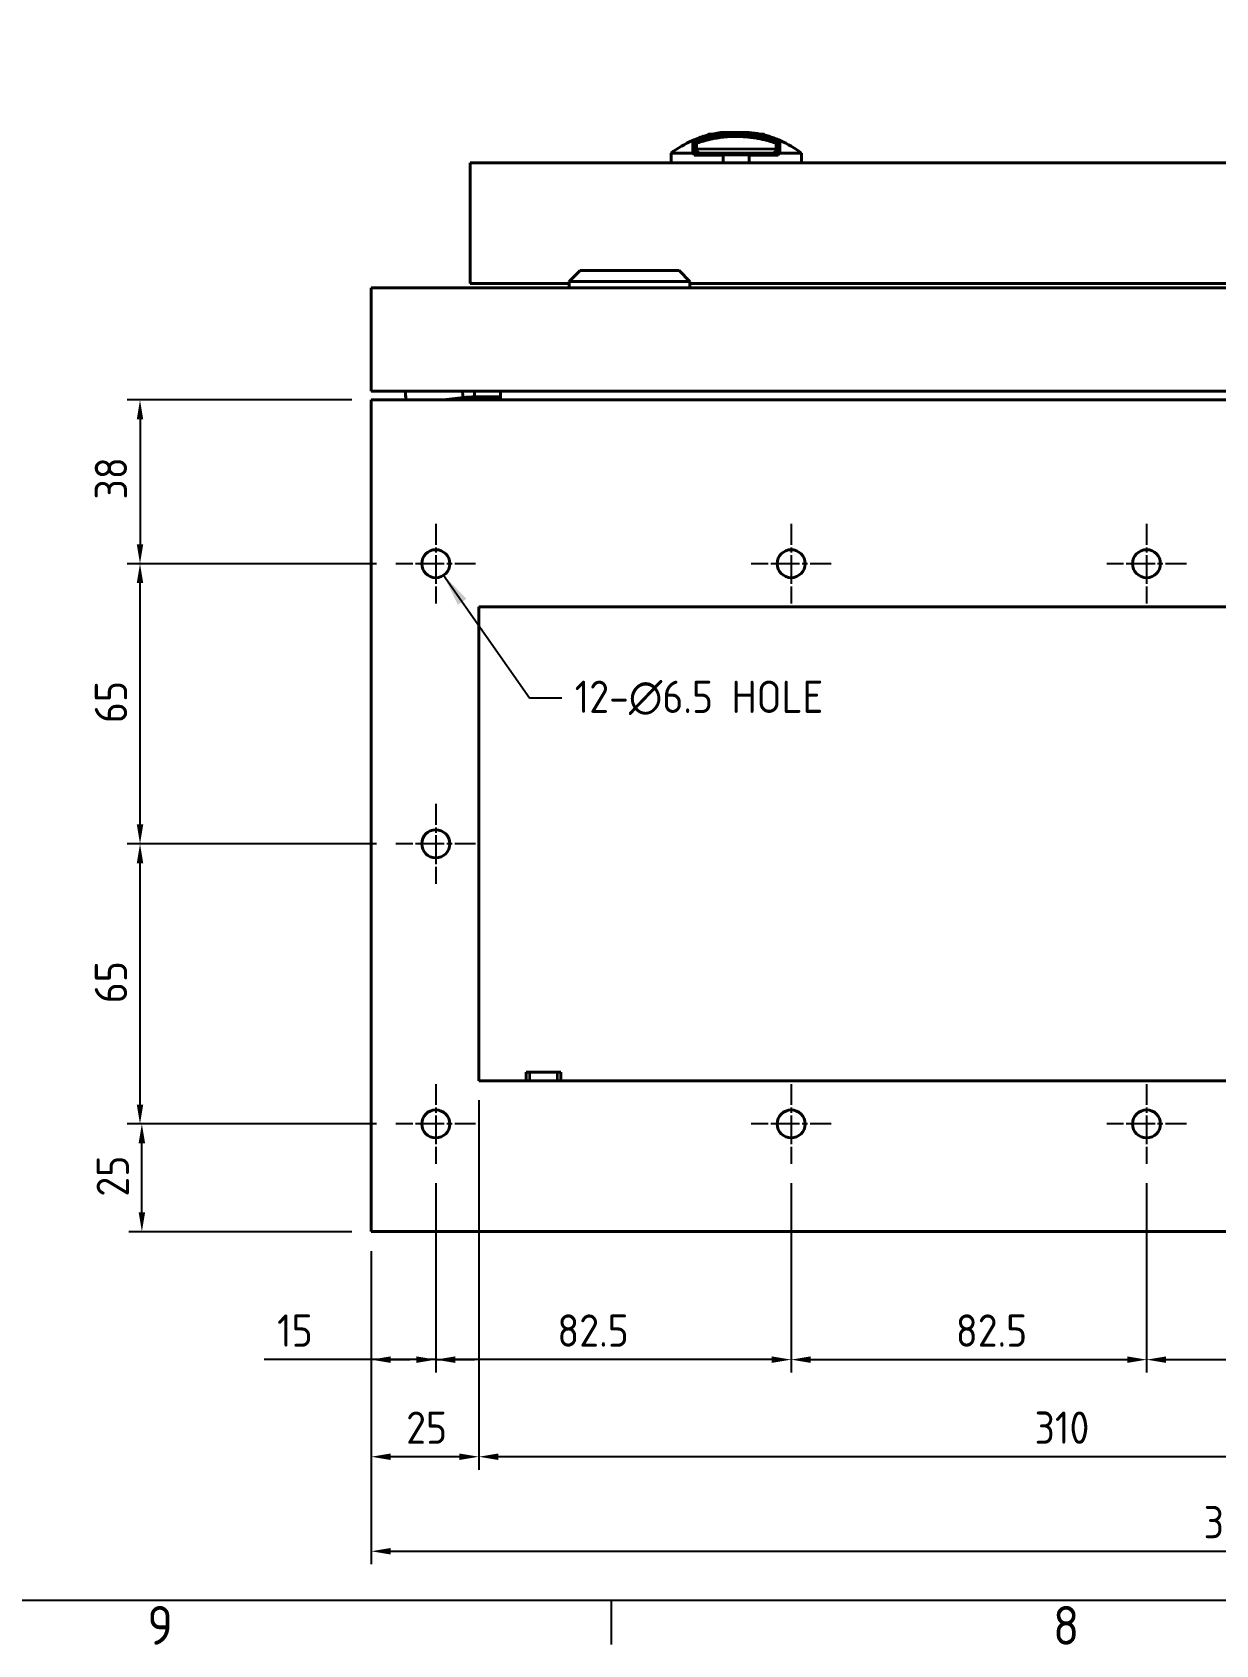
# Model space of a CAD drawing. Header units: millimetres. Extents: x 0 to 2523, y 0 to 1782.
# Drawn here: x 706.6 to 981.3, y 49.7 to 423.9 of the extents above; entities that cross this region are included whole.
import ezdxf

# ---------------------------------------------------------------- set-up
doc = ezdxf.new("R2010")
doc.units = ezdxf.units.MM
doc.header["$LTSCALE"] = 3
doc.linetypes.add('CHAIN', pattern=[0.3543, 0.2362, -0.0295, 0.0591, -0.0295])
doc.layers.get('0').update_dxf_attribs({"color": 3, "lineweight": 25})
for name, color, linetype, lineweight in [('가시적인 것(ISO)', 3, 'Continuous', 40), ('가시적인 좁은 것(ISO)', 3, 'Continuous', 35), ('경계(ISO)', 7, 'Continuous', 25), ('기호(ISO)', 5, 'Continuous', 25), ('중심 표식(ISO)', 1, 'Continuous', 25), ('치수(ISO)', 2, 'Continuous', 25)]:
    doc.layers.add(name, color=color, linetype=linetype, lineweight=lineweight)
doc.styles.add('문자 텍스트_M2B', font='isocp.shx')
doc.styles.add('치수 텍스트_PSTEK_POSCO', font='isocp.shx')
doc.dimstyles.new('치수_PSTEK_POSCO', dxfattribs={"dimscale": 3, "dimtxt": 2.5, "dimasz": 1.5, "dimexe": 1, "dimexo": 1.5, "dimgap": 1, "dimtad": 1, "dimrnd": 1e-08, "dimdsep": 46, "dimtxsty": '치수 텍스트_PSTEK_POSCO', "dimcen": 0.09, "dimdle": 10, "dimclrd": 7, "dimclre": 7, "dimclrt": 2, "dimadec": 1, "dimazin": 2, "dimtfac": 1, "dimtmove": 0, "dimatfit": 3, "dimfxl": 0, "dimtolj": 1, "dimlwd": -1, "dimlwe": -1, "dimarcsym": 0})
doc.dimstyles.new('치수_PSTEK_POSCO$7', dxfattribs={"dimscale": 3, "dimtxt": 2.5, "dimasz": 2.5, "dimexe": 1, "dimexo": 1.5, "dimgap": 1, "dimtad": 1, "dimrnd": 1e-08, "dimdsep": 46, "dimtxsty": '치수 텍스트_PSTEK_POSCO', "dimcen": 0.09, "dimdle": 10, "dimclrd": 7, "dimclre": 7, "dimclrt": 2, "dimadec": 1, "dimazin": 2, "dimtfac": 1, "dimtmove": 0, "dimatfit": 3, "dimfxl": 0, "dimtolj": 1, "dimlwd": -1, "dimlwe": -1, "dimarcsym": 0})

# ---------------------------------------------------------------- blocks, each defined once
blk = doc.blocks.new('경계 Default Border')
at = {"layer": '경계(ISO)'}
blk.add_line((280.33, 20), (280.33, 16.6), dxfattribs=at)
at = {"layer": '경계(ISO)', "flags": 128}
blk.add_lwpolyline([(20, 20), (20, 574), (821, 574), (821, 20), (20, 20)], dxfattribs=at)
at = {"layer": '경계(ISO)', "color": 2, "char_height": 3, "attachment_point": 7, "style": '문자 텍스트_M2B'}
for s, insert in [('9', (244.44, 16.57)), ('8', (314.52, 16.57))]:
    blk.add_mtext(s, dxfattribs=dict(at, insert=insert))
blk = doc.blocks.new('*D23')
at = {"layer": 'Defpoints', "color": 0, "transparency": 16777216}
for p in [(731.62, 235.57), (791.03, 235.57), (791.03, 170.57)]:
    blk.add_point(p, dxfattribs=at)
at = {"layer": '치수(ISO)', "color": 7, "transparency": 16777216}
for p, q in [((786.53, 235.57), (728.62, 235.57)), ((731.62, 175.07), (731.62, 231.07)), ((786.53, 170.57), (728.62, 170.57))]:
    blk.add_line(p, q, dxfattribs=at)
for points in [[(730.87, 231.07), (732.37, 231.07), (731.62, 235.57)], [(730.87, 175.07), (732.37, 175.07), (731.62, 170.57)]]:
    blk.add_solid(points, dxfattribs=at)
at = {"layer": '치수(ISO)', "color": 2, "transparency": 16777216, "insert": (724.87, 198.57), "char_height": 7.5, "attachment_point": 4, "rotation": 90, "style": '치수 텍스트_PSTEK_POSCO'}
blk.add_mtext('\\A1;65', dxfattribs=at)
blk = doc.blocks.new('*D26')
at = {"layer": 'Defpoints', "color": 0, "transparency": 16777216}
for p in [(732.05, 170.57), (787.28, 170.57), (785.28, 145.57)]:
    blk.add_point(p, dxfattribs=at)
at = {"layer": '치수(ISO)', "color": 7, "transparency": 16777216}
for p, q in [((782.78, 170.57), (729.05, 170.57)), ((732.05, 150.07), (732.05, 166.07)), ((780.78, 145.57), (729.05, 145.57))]:
    blk.add_line(p, q, dxfattribs=at)
for points in [[(731.3, 166.07), (732.8, 166.07), (732.05, 170.57)], [(731.3, 150.07), (732.8, 150.07), (732.05, 145.57)]]:
    blk.add_solid(points, dxfattribs=at)
at = {"layer": '치수(ISO)', "color": 2, "transparency": 16777216, "insert": (725.3, 153.7), "char_height": 7.5, "attachment_point": 4, "rotation": 90, "style": '치수 텍스트_PSTEK_POSCO'}
blk.add_mtext('\\A1;25', dxfattribs=at)
blk = doc.blocks.new('*D27')
at = {"layer": 'Defpoints', "color": 0, "transparency": 16777216}
for p in [(785.28, 145.57), (1145.28, 145.57), (1145.28, 71.41)]:
    blk.add_point(p, dxfattribs=at)
at = {"layer": '치수(ISO)', "color": 7, "transparency": 16777216}
for p, q in [((785.28, 141.07), (785.28, 68.41)), ((1145.28, 141.07), (1145.28, 68.41)), ((789.78, 71.41), (1140.78, 71.41))]:
    blk.add_line(p, q, dxfattribs=at)
for points in [[(789.78, 72.16), (789.78, 70.66), (785.28, 71.41)], [(1140.78, 72.16), (1140.78, 70.66), (1145.28, 71.41)]]:
    blk.add_solid(points, dxfattribs=at)
at = {"layer": '치수(ISO)', "color": 2, "transparency": 16777216, "insert": (978.52, 78.16), "char_height": 7.5, "attachment_point": 4, "style": '치수 텍스트_PSTEK_POSCO'}
blk.add_mtext('\\A1;360', dxfattribs=at)
blk = doc.blocks.new('*D30')
at = {"layer": 'Defpoints', "color": 0, "transparency": 16777216}
for p in [(731.62, 300.57), (791.03, 300.57), (791.03, 235.57)]:
    blk.add_point(p, dxfattribs=at)
at = {"layer": '치수(ISO)', "color": 7, "transparency": 16777216}
for p, q in [((786.53, 300.57), (728.62, 300.57)), ((731.62, 240.07), (731.62, 296.07)), ((786.53, 235.57), (728.62, 235.57))]:
    blk.add_line(p, q, dxfattribs=at)
for points in [[(730.87, 296.07), (732.37, 296.07), (731.62, 300.57)], [(730.87, 240.07), (732.37, 240.07), (731.62, 235.57)]]:
    blk.add_solid(points, dxfattribs=at)
at = {"layer": '치수(ISO)', "color": 2, "transparency": 16777216, "insert": (724.87, 263.57), "char_height": 7.5, "attachment_point": 4, "rotation": 90, "style": '치수 텍스트_PSTEK_POSCO'}
blk.add_mtext('\\A1;65', dxfattribs=at)
blk = doc.blocks.new('*D31')
at = {"layer": 'Defpoints', "color": 0, "transparency": 16777216}
for p in [(800.28, 161.32), (882.78, 161.32), (800.28, 115.87)]:
    blk.add_point(p, dxfattribs=at)
at = {"layer": '치수(ISO)', "color": 7, "transparency": 16777216}
for p, q in [((800.28, 156.82), (800.28, 112.87)), ((882.78, 156.82), (882.78, 112.87)), ((878.28, 115.87), (804.78, 115.87))]:
    blk.add_line(p, q, dxfattribs=at)
for points in [[(804.78, 116.62), (804.78, 115.12), (800.28, 115.87)], [(878.28, 116.62), (878.28, 115.12), (882.78, 115.87)]]:
    blk.add_solid(points, dxfattribs=at)
at = {"layer": '치수(ISO)', "color": 2, "transparency": 16777216, "insert": (828.5, 122.62), "char_height": 7.5, "attachment_point": 4, "style": '치수 텍스트_PSTEK_POSCO'}
blk.add_mtext('\\A1;82.5', dxfattribs=at)
blk = doc.blocks.new('*D33')
at = {"layer": 'Defpoints', "color": 0, "transparency": 16777216}
for p in [(800.28, 161.32), (785.28, 145.57), (800.28, 115.87)]:
    blk.add_point(p, dxfattribs=at)
at = {"layer": '치수(ISO)', "color": 7, "transparency": 16777216}
for p, q in [((800.28, 156.82), (800.28, 112.87)), ((785.28, 141.07), (785.28, 112.87)), ((780.78, 115.87), (760.44, 115.87)), ((785.28, 115.87), (780.78, 115.87)), ((800.28, 115.87), (785.28, 115.87)), ((789.78, 115.87), (794.28, 115.87)), ((795.78, 115.87), (791.28, 115.87)), ((800.28, 115.87), (804.78, 115.87)), ((804.78, 115.87), (809.28, 115.87))]:
    blk.add_line(p, q, dxfattribs=at)
for points in [[(789.78, 116.62), (789.78, 115.12), (785.28, 115.87)], [(795.78, 116.62), (795.78, 115.12), (800.28, 115.87)]]:
    blk.add_solid(points, dxfattribs=at)
at = {"layer": '치수(ISO)', "color": 2, "transparency": 16777216, "insert": (763.44, 122.62), "char_height": 7.5, "attachment_point": 4, "style": '치수 텍스트_PSTEK_POSCO'}
blk.add_mtext('\\A1;15', dxfattribs=at)
blk = doc.blocks.new('*D38')
at = {"layer": 'Defpoints', "color": 0, "transparency": 16777216}
for p in [(882.78, 161.32), (965.28, 161.32), (965.28, 115.87)]:
    blk.add_point(p, dxfattribs=at)
at = {"layer": '치수(ISO)', "color": 7, "transparency": 16777216}
for p, q in [((882.78, 156.82), (882.78, 112.87)), ((965.28, 156.82), (965.28, 112.87)), ((887.28, 115.87), (960.78, 115.87))]:
    blk.add_line(p, q, dxfattribs=at)
for points in [[(887.28, 116.62), (887.28, 115.12), (882.78, 115.87)], [(960.78, 116.62), (960.78, 115.12), (965.28, 115.87)]]:
    blk.add_solid(points, dxfattribs=at)
at = {"layer": '치수(ISO)', "color": 2, "transparency": 16777216, "insert": (921, 122.62), "char_height": 7.5, "attachment_point": 4, "style": '치수 텍스트_PSTEK_POSCO'}
blk.add_mtext('\\A1;82.5', dxfattribs=at)
blk = doc.blocks.new('*D39')
at = {"layer": 'Defpoints', "color": 0, "transparency": 16777216}
for p in [(965.28, 161.32), (1047.78, 161.32), (1047.78, 115.87)]:
    blk.add_point(p, dxfattribs=at)
at = {"layer": '치수(ISO)', "color": 7, "transparency": 16777216}
for p, q in [((965.28, 156.82), (965.28, 112.87)), ((1047.78, 156.82), (1047.78, 112.87)), ((969.78, 115.87), (1043.28, 115.87))]:
    blk.add_line(p, q, dxfattribs=at)
for points in [[(969.78, 116.62), (969.78, 115.12), (965.28, 115.87)], [(1043.28, 116.62), (1043.28, 115.12), (1047.78, 115.87)]]:
    blk.add_solid(points, dxfattribs=at)
at = {"layer": '치수(ISO)', "color": 2, "transparency": 16777216, "insert": (1003.5, 122.62), "char_height": 7.5, "attachment_point": 4, "style": '치수 텍스트_PSTEK_POSCO'}
blk.add_mtext('\\A1;82.5', dxfattribs=at)
blk = doc.blocks.new('*D41')
at = {"layer": 'Defpoints', "color": 0, "transparency": 16777216}
for p in [(785.28, 338.57), (731.62, 300.57), (791.03, 300.57)]:
    blk.add_point(p, dxfattribs=at)
at = {"layer": '치수(ISO)', "color": 7, "transparency": 16777216}
for p, q in [((780.78, 338.57), (728.62, 338.57)), ((731.62, 334.07), (731.62, 305.07)), ((786.53, 300.57), (728.62, 300.57))]:
    blk.add_line(p, q, dxfattribs=at)
for points in [[(730.87, 334.07), (732.37, 334.07), (731.62, 338.57)], [(730.87, 305.07), (732.37, 305.07), (731.62, 300.57)]]:
    blk.add_solid(points, dxfattribs=at)
at = {"layer": '치수(ISO)', "color": 2, "transparency": 16777216, "insert": (724.87, 315.45), "char_height": 7.5, "attachment_point": 4, "rotation": 90, "style": '치수 텍스트_PSTEK_POSCO'}
blk.add_mtext('\\A1;38', dxfattribs=at)
blk = doc.blocks.new('*D43')
at = {"layer": 'Defpoints', "color": 0, "transparency": 16777216}
for p in [(810.28, 180.57), (1120.28, 180.57), (810.28, 93.34)]:
    blk.add_point(p, dxfattribs=at)
at = {"layer": '치수(ISO)', "color": 7, "transparency": 16777216}
for p, q in [((810.28, 176.07), (810.28, 90.34)), ((1120.28, 176.07), (1120.28, 90.34)), ((1115.78, 93.34), (814.78, 93.34))]:
    blk.add_line(p, q, dxfattribs=at)
for points in [[(814.78, 94.09), (814.78, 92.59), (810.28, 93.34)], [(1115.78, 94.09), (1115.78, 92.59), (1120.28, 93.34)]]:
    blk.add_solid(points, dxfattribs=at)
at = {"layer": '치수(ISO)', "color": 2, "transparency": 16777216, "insert": (939.27, 100.09), "char_height": 7.5, "attachment_point": 4, "style": '치수 텍스트_PSTEK_POSCO'}
blk.add_mtext('\\A1;310', dxfattribs=at)
blk = doc.blocks.new('*D45')
at = {"layer": 'Defpoints', "color": 0, "transparency": 16777216}
for p in [(810.28, 180.57), (785.28, 145.57), (785.28, 93.34)]:
    blk.add_point(p, dxfattribs=at)
at = {"layer": '치수(ISO)', "color": 7, "transparency": 16777216}
for p, q in [((810.28, 176.07), (810.28, 90.34)), ((785.28, 141.07), (785.28, 90.34)), ((805.78, 93.34), (789.78, 93.34))]:
    blk.add_line(p, q, dxfattribs=at)
for points in [[(789.78, 94.09), (789.78, 92.59), (785.28, 93.34)], [(805.78, 94.09), (805.78, 92.59), (810.28, 93.34)]]:
    blk.add_solid(points, dxfattribs=at)
at = {"layer": '치수(ISO)', "color": 2, "transparency": 16777216, "insert": (793.4, 100.09), "char_height": 7.5, "attachment_point": 4, "style": '치수 텍스트_PSTEK_POSCO'}
blk.add_mtext('\\A1;25', dxfattribs=at)

msp = doc.modelspace()

# ---------------------------------------------------------------- linework, layer by layer
at = {"layer": '가시적인 것(ISO)'}
for p, q in [((860.2766, 398.4955), (860.2766, 395.8432)), ((860.7766, 398.1375), (860.7766, 396.8432)), ((860.7766, 395.8432), (860.7766, 396.8432)), ((863.3766, 399.3371), (863.3766, 399.7817)), ((863.3766, 398.9151), (863.3766, 398.9152)), ((876.1766, 400.2817), (863.8766, 400.2817)), ((876.6766, 399.3371), (876.6766, 399.7817)), ((879.2766, 398.1375), (879.2766, 396.8432)), ((879.2766, 395.8432), (879.2766, 396.8432)), ((879.7766, 395.8432), (879.7766, 398.4955)), ((808.2766, 393.574), (1118.2766, 393.574)), ((808.2766, 365.574), (808.2766, 393.574)), ((854.8891, 395.8432), (854.8891, 393.574)), ((861.7766, 395.8432), (878.2766, 395.8432)), ((867.0266, 395.3432), (867.0266, 393.574)), ((873.0266, 395.3432), (873.0266, 393.574)), ((885.164, 395.8432), (885.164, 393.574)), ((833.7766, 368.574), (831.2766, 366.074)), ((833.7766, 368.574), (856.7766, 368.574)), ((856.7766, 368.574), (859.2766, 366.074)), ((1145.2766, 364.574), (785.2766, 364.574)), ((785.2766, 364.574), (785.2766, 340.574)), ((808.2766, 365.574), (831.2766, 365.574)), ((859.2766, 366.074), (831.2766, 366.074)), ((831.2766, 364.574), (831.2766, 366.074)), ((859.2766, 364.574), (859.2766, 366.074)), ((859.2766, 365.574), (1112.7766, 365.574)), ((785.2766, 340.574), (1145.2766, 340.574)), ((793.4093, 338.574), (793.1474, 340.574)), ((806.4426, 340.574), (806.4674, 340.3841)), ((809.2757, 340.5626), (809.2752, 339.2894)), ((809.2757, 340.574), (809.2757, 340.5626)), ((815.2766, 338.574), (815.2766, 340.574)), ((785.2766, 145.574), (785.2766, 338.574)), ((785.2766, 338.574), (1145.2766, 338.574)), ((793.2753, 339.5974), (793.2752, 339.2962)), ((806.6285, 339.1542), (802.0784, 338.574)), ((806.4674, 340.3841), (806.6285, 339.1542)), ((815.2766, 339.2868), (809.2752, 339.2894)), ((810.2766, 180.574), (810.2766, 290.574)), ((810.2766, 290.574), (1120.2766, 290.574)), ((1120.2766, 180.574), (810.2766, 180.574)), ((829.2766, 182.574), (821.2766, 182.574)), ((821.2766, 180.574), (821.2766, 182.574)), ((829.2766, 180.574), (829.2766, 182.574)), ((785.2766, 145.574), (1145.2766, 145.574))]:
    msp.add_line(p, q, dxfattribs=at)
for centre in [(800.2766, 300.574), (882.7766, 300.574), (965.2766, 300.574), (800.2766, 235.574), (800.2766, 170.574), (882.7766, 170.574), (965.2766, 170.574)]:
    msp.add_circle(centre, 3.25, dxfattribs=at)
for centre, radius, start, end in [((859.9766, 398.4955), 0.3, 359.999658, 113.916534), ((861.2766, 398.1375), 0.5, 110.509084, 180), ((861.7766, 396.8432), 1, 180, 270), ((863.8766, 399.7817), 0.5, 90, 180), ((876.1766, 399.7817), 0.5, 0, 90), ((878.2766, 396.8432), 1, 270, 0)]:
    msp.add_arc(centre, radius, start, end, dxfattribs=at)
for centre, major_axis, ratio, start_param, end_param in [((870.0266, 375.8342), (-25.034, -1.6747), 0.99999557, 5.06301613, 5.29326069), ((880.0766, 398.4955), (-0.2742, 0.1216), 0.99999129, 4.71238898, 6.70060955), ((870.0266, 375.8342), (-25.034, 1.6747), 0.99999557, 4.13151726, 4.36176181)]:
    msp.add_ellipse(centre, major_axis=major_axis, ratio=ratio, start_param=start_param, end_param=end_param, dxfattribs=at)
for points, knots in [([(864.4704, 400.2817), (864.9399, 400.3775), (865.4351, 400.4619), (866.3002, 400.5812), (866.6631, 400.6237), (867.0323, 400.6597)], [0.174616932, 0.174616932, 0.174616932, 0.174616932, 0.343427877, 0.343427877, 0.459742895, 0.459742895, 0.459742895, 0.459742895]), ([(867.0323, 400.6596), (867.047, 400.6608), (867.0622, 400.6499), (867.0757, 400.6277), (867.0909, 400.6026), (867.1043, 400.5647), (867.1144, 400.518), (867.1245, 400.4712), (867.1312, 400.4156), (867.1337, 400.3595)], [0.037800186, 0.037800186, 0.037800186, 0.037800186, 0.333333333, 0.333333333, 0.333333333, 0.666666667, 0.666666667, 0.666666667, 0.999999999, 0.999999999, 0.999999999, 0.999999999]), ([(872.9195, 400.3595), (872.9218, 400.4156), (872.9284, 400.4712), (872.9385, 400.518), (872.9486, 400.5648), (872.9621, 400.6026), (872.9774, 400.6277), (872.991, 400.6499), (873.0062, 400.6608), (873.0209, 400.6596)], [0, 0, 0, 0, 0.333333333, 0.333333333, 0.333333333, 0.666666667, 0.666666667, 0.666666667, 0.962223007, 0.962223007, 0.962223007, 0.962223007]), ([(860.6905, 399.1224), (860.8039, 399.1678), (860.9346, 399.2193), (861.0854, 399.2768), (861.2363, 399.3344), (861.4073, 399.398), (861.6026, 399.4676), (861.7979, 399.5372), (862.0174, 399.6128), (862.2662, 399.6937), (862.515, 399.7747), (862.7931, 399.8609), (863.1054, 399.9506)], [0.555593497, 0.555593497, 0.555593497, 0.555593497, 0.666666667, 0.666666667, 0.666666667, 0.777777778, 0.777777778, 0.777777778, 0.888888889, 0.888888889, 0.888888889, 1, 1, 1, 1]), ([(861.1014, 398.6058), (861.1014, 398.6058), (861.1451, 398.6223), (861.2337, 398.6549), (861.3224, 398.6875), (861.456, 398.7362), (861.6348, 398.7986), (861.8136, 398.8609), (862.0376, 398.9369), (862.3025, 399.0212), (862.5674, 399.1055), (862.8731, 399.198), (863.212, 399.292), (863.5508, 399.3861), (863.9228, 399.4818), (864.322, 399.5735), (864.7212, 399.6652), (865.1477, 399.753), (865.5952, 399.8321), (866.0427, 399.9111), (866.5112, 399.9816), (867.0034, 400.0404)], [0, 0, 0, 0, 0.14285714, 0.14285714, 0.14285714, 0.28571429, 0.28571429, 0.28571429, 0.42857143, 0.42857143, 0.42857143, 0.57142857, 0.57142857, 0.57142857, 0.71428571, 0.71428571, 0.71428571, 0.85714286, 0.85714286, 0.85714286, 1, 1, 1, 1]), ([(878.9518, 398.6057), (879.0149, 398.5821), (879.0731, 398.5456), (879.1218, 398.4991), (879.1706, 398.4526), (879.2097, 398.3961), (879.2362, 398.3342), (879.2627, 398.2723), (879.2766, 398.2049), (879.2766, 398.1375)], [0, 0, 0, 0, 0.33333333, 0.33333333, 0.33333333, 0.66666667, 0.66666667, 0.66666667, 1, 1, 1, 1]), ([(859.8549, 395.8432), (859.0822, 395.8432), (858.3837, 395.8432), (857.158, 395.8432), (856.6344, 395.8432), (855.7817, 395.8432), (855.4553, 395.8432), (855.1231, 395.8432), (855.0387, 395.8432), (854.9236, 395.8432), (854.8929, 395.8432), (854.8891, 395.8432)], [-1.25220925, -1.25220925, -1.25220925, -1.25220925, -0.93896824, -0.93896824, -0.62576145, -0.62576145, -0.3126285, -0.3126285, -0.1562493, -0.1562493, -0.000001, -0.000001, -0.000001, -0.000001]), ([(860.2755, 395.3432), (860.272, 395.3943), (860.2594, 395.4487), (860.2279, 395.53), (860.2154, 395.5564), (860.1802, 395.6202), (860.1553, 395.6561), (860.0873, 395.7359), (860.0404, 395.776), (859.944, 395.8298), (859.8975, 395.8432), (859.8549, 395.8432)], [-0.0707812005, -0.0707812005, -0.0707812005, -0.0707812005, -0.0554619635, -0.0554619635, -0.0476429769, -0.0476429769, -0.0354768856, -0.0354768856, -0.0172173939, -0.0172173939, -0.0000010422, -0.0000010422, -0.0000010422, -0.0000010422]), ([(860.2755, 395.3432), (860.2737, 395.3701), (860.2696, 395.3965), (860.2592, 395.4498), (860.2526, 395.4767), (860.2323, 395.5552), (860.217, 395.6069), (860.1973, 395.7002), (860.1903, 395.7552), (860.2135, 395.8281), (860.2341, 395.8432), (860.251, 395.8432)], [0.000001, 0.000001, 0.000001, 0.000001, 0.0081161226, 0.0081161226, 0.0172801377, 0.0172801377, 0.0368124179, 0.0368124179, 0.0561770731, 0.0561770731, 0.0720283438, 0.0720283438, 0.0720283438, 0.0720283438]), ([(860.251, 395.8432), (860.3736, 395.8432), (860.5024, 395.8432), (860.6379, 395.8432), (860.7117, 395.8432), (860.7875, 395.8432), (860.8653, 395.8432), (861.0177, 395.8432), (861.178, 395.8432), (861.3467, 395.8432), (861.4223, 395.8432), (861.4997, 395.8432), (861.5788, 395.8432), (861.7662, 395.8432), (861.9634, 395.8432), (862.1702, 395.8432), (862.2453, 395.8432), (862.3217, 395.8432), (862.3994, 395.8432), (862.626, 395.8432), (862.8636, 395.8432), (863.1088, 395.8432), (863.179, 395.8432), (863.2498, 395.8432), (863.3212, 395.8432), (863.5846, 395.8432), (863.8556, 395.8432), (864.1285, 395.8432), (864.1879, 395.8432), (864.2474, 395.8432), (864.307, 395.8432), (864.5945, 395.8432), (864.8829, 395.8432), (865.1588, 395.8432), (865.2025, 395.8432), (865.2458, 395.8432), (865.2888, 395.8432), (865.5735, 395.8432), (865.8421, 395.8432), (866.1097, 395.8432), (866.1379, 395.8432), (866.1661, 395.8432), (866.1943, 395.8432), (866.4739, 395.8432), (866.7541, 395.8432), (867.0291, 395.8432), (867.0451, 395.8432), (867.061, 395.8432), (867.077, 395.8432)], [0, 0, 0, 0, 0.08093068, 0.08093068, 0.08093068, 0.125, 0.125, 0.125, 0.21129754, 0.21129754, 0.21129754, 0.25, 0.25, 0.25, 0.34170925, 0.34170925, 0.34170925, 0.375, 0.375, 0.375, 0.47218067, 0.47218067, 0.47218067, 0.5, 0.5, 0.5, 0.60265235, 0.60265235, 0.60265235, 0.625, 0.625, 0.625, 0.7329148, 0.7329148, 0.7329148, 0.75, 0.75, 0.75, 0.86308164, 0.86308164, 0.86308164, 0.875, 0.875, 0.875, 0.99312972, 0.99312972, 0.99312972, 1, 1, 1, 1]), ([(867.0266, 395.3432), (867.0266, 395.4078), (867.0278, 395.4727), (867.0303, 395.5332), (867.0328, 395.5936), (867.0365, 395.6496), (867.0412, 395.6962), (867.0459, 395.7429), (867.0515, 395.7801), (867.0576, 395.8052), (867.0637, 395.8303), (867.0704, 395.8432), (867.077, 395.8432)], [0, 0, 0, 0, 0.25, 0.25, 0.25, 0.5, 0.5, 0.5, 0.75, 0.75, 0.75, 1, 1, 1, 1]), ([(872.9762, 395.8432), (873.1553, 395.8432), (873.3375, 395.8432), (873.5226, 395.8432), (873.8518, 395.8432), (874.1903, 395.8432), (874.5373, 395.8432), (874.7826, 395.8432), (875.0322, 395.8432), (875.2859, 395.8432), (875.593, 395.8432), (875.9062, 395.8432), (876.2254, 395.8432), (876.5406, 395.8432), (876.8616, 395.8432), (877.185, 395.8432), (877.4599, 395.8432), (877.7365, 395.8432), (878.0126, 395.8432), (878.3941, 395.8432), (878.7746, 395.8432), (879.1525, 395.8432), (879.3701, 395.8432), (879.5868, 395.8432), (879.8022, 395.8432)], [0.00000244, 0.00000244, 0.00000244, 0.00000244, 0.089980272, 0.089980272, 0.089980272, 0.25, 0.25, 0.25, 0.36313494, 0.36313494, 0.36313494, 0.5, 0.5, 0.5, 0.635136456, 0.635136456, 0.635136456, 0.75, 0.75, 0.75, 0.908671017, 0.908671017, 0.908671017, 1, 1, 1, 1]), ([(872.9762, 395.8432), (872.9763, 395.8432), (872.9764, 395.8432), (872.9832, 395.8427), (872.9899, 395.8291), (873.002, 395.7781), (873.0074, 395.7418), (873.0165, 395.6508), (873.0202, 395.5969), (873.024, 395.506), (873.025, 395.4731), (873.0263, 395.4077), (873.0266, 395.3755), (873.0266, 395.3432)], [-0.0003658706, -0.0003658706, -0.0003658706, -0.0003658706, 0, 0, 0.0199010461, 0.0199010461, 0.0392588893, 0.0392588893, 0.0585795852, 0.0585795852, 0.0688861924, 0.0688861924, 0.0785802991, 0.0785802991, 0.0785802991, 0.0785802991]), ([(879.8022, 395.8432), (879.819, 395.8432), (879.8396, 395.8281), (879.8629, 395.7553), (879.8559, 395.7003), (879.8361, 395.607), (879.8209, 395.5553), (879.8006, 395.4768), (879.794, 395.4498), (879.7836, 395.3966), (879.7795, 395.3701), (879.7776, 395.3432)], [0.000001, 0.000001, 0.000001, 0.000001, 0.024489744, 0.024489744, 0.054427799, 0.054427799, 0.084635184, 0.084635184, 0.09880659, 0.09880659, 0.111353737, 0.111353737, 0.111353737, 0.111353737]), ([(879.7776, 395.3432), (879.7812, 395.3943), (879.7937, 395.4487), (879.8253, 395.53), (879.8377, 395.5564), (879.873, 395.6202), (879.8979, 395.6561), (879.9658, 395.7359), (880.0127, 395.776), (880.1092, 395.8298), (880.1557, 395.8432), (880.1982, 395.8432)], [0.0000018341, 0.0000018341, 0.0000018341, 0.0000018341, 0.015415401, 0.015415401, 0.0232826604, 0.0232826604, 0.0355238411, 0.0355238411, 0.0538959094, 0.0538959094, 0.0712183108, 0.0712183108, 0.0712183108, 0.0712183108]), ([(885.164, 395.8432), (885.1603, 395.8432), (885.1295, 395.8432), (885.0144, 395.8432), (884.93, 395.8432), (884.5976, 395.8432), (884.2711, 395.8432), (883.4183, 395.8432), (882.8947, 395.8432), (881.6692, 395.8432), (880.9708, 395.8432), (880.1982, 395.8432)], [-1.25078986, -1.25078986, -1.25078986, -1.25078986, -1.09468686, -1.09468686, -0.93845387, -0.93845387, -0.62561404, -0.62561404, -0.31282474, -0.31282474, -0.00000088, -0.00000088, -0.00000088, -0.00000088])]:
    msp.add_open_spline(points, degree=3, knots=knots, dxfattribs=at)
for points in [[(867.0355, 400.6598), (867.9983, 400.637), (869.0187, 400.6216), (870.0278, 400.6217)], [(870.0278, 400.6217), (871.0361, 400.6217), (872.0556, 400.6371), (873.0177, 400.6598)], [(873.0209, 400.6597), (873.9247, 400.5717), (874.7953, 400.4425), (875.5842, 400.2817)], [(859.8549, 398.7697), (859.8549, 398.7697), (859.8596, 398.7718), (859.8687, 398.7758)], [(859.8687, 398.7758), (859.8892, 398.7849), (859.9324, 398.8041), (859.9979, 398.8326)], [(859.9979, 398.8326), (860.0444, 398.8529), (860.1022, 398.8779), (860.1682, 398.9061)], [(860.1682, 398.9061), (860.3016, 398.9631), (860.4773, 399.0369), (860.6905, 399.1224)], [(863.1054, 399.9506), (863.2183, 399.9829), (863.3338, 400.0146), (863.4519, 400.0456)], [(873.0495, 400.0404), (873.0495, 400.0404), (873.0387, 400.0404), (873.0095, 400.0404), (872.9741, 400.0404), (872.9325, 400.0404), (872.8849, 400.0404), (872.8305, 400.0404), (872.7687, 400.0404), (872.6989, 400.0404), (872.6217, 400.0404), (872.5365, 400.0404), (872.4418, 400.0404), (872.3383, 400.0404), (872.2263, 400.0404), (872.1062, 400.0404), (871.9784, 400.0404), (871.8435, 400.0404), (871.7018, 400.0404), (871.5539, 400.0404), (871.4003, 400.0404), (871.2415, 400.0404), (871.0783, 400.0404), (870.9113, 400.0404), (870.741, 400.0404), (870.5683, 400.0404), (870.3938, 400.0404), (870.2184, 400.0404), (870.0428, 400.0404), (869.8673, 400.0404), (869.6912, 400.0404), (869.5158, 400.0404), (869.3418, 400.0404), (869.1699, 400.0404), (869.001, 400.0404), (868.8357, 400.0404), (868.6747, 400.0404), (868.5188, 400.0404), (868.3685, 400.0404), (868.2244, 400.0404), (868.0871, 400.0404), (867.9571, 400.0404), (867.835, 400.0404), (867.721, 400.0404), (867.6158, 400.0404), (867.5198, 400.0404), (867.4334, 400.0404), (867.3554, 400.0404), (867.2851, 400.0404), (867.2229, 400.0404), (867.1683, 400.0404), (867.1206, 400.0404), (867.079, 400.0404), (867.0436, 400.0404), (867.0145, 400.0404), (867.0034, 400.0404), (867.0034, 400.0404)], [(873.0495, 400.0404), (873.4793, 399.9891), (874.3051, 399.8683), (875.4454, 399.6456), (876.4602, 399.4011), (877.3281, 399.1562), (878.0321, 398.9327), (878.5554, 398.7517), (878.8804, 398.6326), (878.9543, 398.6048), (878.9518, 398.6058)], [(876.6012, 400.0457), (876.7191, 400.0147), (876.8346, 399.983), (876.9477, 399.9506)], [(876.9477, 399.9506), (876.9769, 399.9422), (877.0058, 399.9338), (877.0345, 399.9255)], [(877.0345, 399.9255), (877.4444, 399.8062), (877.8231, 399.6847), (878.1634, 399.568)], [(878.1634, 399.568), (878.5076, 399.45), (878.8021, 399.3408), (879.049, 399.2457)], [(879.049, 399.2457), (879.231, 399.1755), (879.3935, 399.1105), (879.5344, 399.0528)], [(879.5345, 399.0527), (879.5774, 399.0352), (879.6182, 399.0183), (879.657, 399.0022)], [(879.657, 399.0022), (879.8393, 398.9264), (879.9782, 398.8662), (880.0688, 398.8267)], [(880.0688, 398.8267), (880.1501, 398.7912), (880.1979, 398.7698), (880.1982, 398.7697)], [(793.3159, 339.2877), (793.3022, 339.2933), (793.2887, 339.2962), (793.2752, 339.2962)], [(809.2752, 339.2894), (808.391, 339.2897), (807.5068, 339.2442), (806.6285, 339.1542)]]:
    msp.add_open_spline(points, degree=3, dxfattribs=at)
at = {"layer": '가시적인 좁은 것(ISO)'}
for p, q in [((859.8549, 398.7697), (859.8549, 395.8432)), ((860.7766, 396.8432), (879.2766, 396.8432)), ((865.3193, 399.7817), (863.3766, 399.7817)), ((876.6766, 399.7817), (874.7338, 399.7817)), ((880.1982, 395.8432), (880.1982, 398.7697)), ((873.0266, 395.3432), (867.0266, 395.3432)), ((822.0206, 182.574), (822.0206, 180.574)), ((828.5326, 180.574), (828.5326, 182.574))]:
    msp.add_line(p, q, dxfattribs=at)
for centre, major_axis, ratio, start_param, end_param in [((870.0278, 400.3217), (0, 0.3), 0.00012283, 0, 1.57079633), ((863.1882, 399.6622), (-0.0828, 0.2884), 0.66587068, 4.7541385, 6.28318531), ((876.865, 399.6622), (0.0828, 0.2884), 0.66587067, 0.00000004, 1.52904571)]:
    msp.add_ellipse(centre, major_axis=major_axis, ratio=ratio, start_param=start_param, end_param=end_param, dxfattribs=at)
for points, knots in [([(860.2766, 398.4955), (860.2766, 398.4955), (860.2885, 398.501), (860.3115, 398.5115), (860.3346, 398.5219), (860.3686, 398.5373), (860.4132, 398.5575), (860.4579, 398.5776), (860.5136, 398.6024), (860.5774, 398.6305), (860.6412, 398.6585), (860.7126, 398.6897), (860.7945, 398.7248), (860.8764, 398.7599), (860.9687, 398.7989), (861.0774, 398.8439), (861.186, 398.8888), (861.3113, 398.9396), (861.456, 398.9965), (861.6007, 399.0534), (861.7646, 399.1162), (861.9518, 399.185), (862.1389, 399.2538), (862.3492, 399.3284), (862.5879, 399.4085), (862.8224, 399.4871), (863.0844, 399.5709), (863.3766, 399.6575)], [0, 0, 0, 0, 0.111111111, 0.111111111, 0.111111111, 0.222222222, 0.222222222, 0.222222222, 0.333333333, 0.333333333, 0.333333333, 0.444444444, 0.444444444, 0.444444444, 0.555555556, 0.555555556, 0.555555556, 0.666666667, 0.666666667, 0.666666667, 0.777777778, 0.777777778, 0.777777778, 0.888888889, 0.888888889, 0.888888889, 0.998042962, 0.998042962, 0.998042962, 0.998042962]), ([(860.7766, 398.1375), (860.7766, 398.1375), (860.8263, 398.1552), (860.9271, 398.1902), (860.9286, 398.1908), (860.9301, 398.1913), (860.9317, 398.1918), (861.0325, 398.2268), (861.1831, 398.2786), (861.3833, 398.3442), (861.3894, 398.3462), (861.3955, 398.3482), (861.4017, 398.3502), (861.6018, 398.4157), (861.8501, 398.4944), (862.1412, 398.5805), (862.1547, 398.5845), (862.1683, 398.5885), (862.182, 398.5925), (862.4724, 398.678), (862.8039, 398.7704), (863.1685, 398.8631), (863.1914, 398.869), (863.2145, 398.8748), (863.2377, 398.8807), (863.6005, 398.972), (863.9948, 399.0633), (864.4148, 399.1497), (864.4484, 399.1567), (864.4822, 399.1636), (864.5162, 399.1704), (864.9334, 399.2547), (865.3751, 399.3338), (865.8381, 399.4042), (865.8833, 399.411), (865.9287, 399.4178), (865.9743, 399.4245), (866.4338, 399.492), (866.9134, 399.5506), (867.4061, 399.5971), (867.4631, 399.6025), (867.5203, 399.6077), (867.5777, 399.6128), (868.0652, 399.6557), (868.5647, 399.6867), (869.0701, 399.704), (869.1381, 399.7064), (869.2063, 399.7085), (869.2745, 399.7103), (869.7728, 399.7237), (870.2762, 399.7238), (870.779, 399.7103), (870.8563, 399.7082), (870.9337, 399.7058), (871.011, 399.7031), (871.5049, 399.6856), (871.9972, 399.655), (872.4815, 399.6122), (872.5657, 399.6048), (872.6497, 399.597), (872.7334, 399.5888), (873.2064, 399.5427), (873.6704, 399.4851), (874.118, 399.4187), (874.205, 399.4058), (874.2914, 399.3926), (874.377, 399.379), (874.8102, 399.3106), (875.2258, 399.2343), (875.6164, 399.1542), (875.7008, 399.137), (875.784, 399.1195), (875.8659, 399.1019), (876.2386, 399.022), (876.586, 398.9393), (876.9038, 398.8583), (876.9796, 398.8389), (877.0537, 398.8197), (877.1261, 398.8006), (877.4239, 398.7219), (877.6927, 398.6456), (877.9304, 398.575), (877.9927, 398.5565), (878.0529, 398.5385), (878.1109, 398.5208), (878.3282, 398.4547), (878.5156, 398.3948), (878.6728, 398.3432), (878.7178, 398.3285), (878.7603, 398.3144), (878.8003, 398.3011), (878.9373, 398.2554), (879.0452, 398.2182), (879.1237, 398.1911), (879.148, 398.1826), (879.1695, 398.1751), (879.1881, 398.1686), (879.2468, 398.1481), (879.2765, 398.1376), (879.2765, 398.1375)], [0, 0, 0, 0, 0.05882353, 0.05882353, 0.05882353, 0.05970824, 0.05970824, 0.05970824, 0.11764706, 0.11764706, 0.11764706, 0.1194131, 0.1194131, 0.1194131, 0.17647059, 0.17647059, 0.17647059, 0.17911778, 0.17911778, 0.17911778, 0.23529412, 0.23529412, 0.23529412, 0.2388317, 0.2388317, 0.2388317, 0.29411765, 0.29411765, 0.29411765, 0.29854769, 0.29854769, 0.29854769, 0.35294118, 0.35294118, 0.35294118, 0.35825028, 0.35825028, 0.35825028, 0.41176471, 0.41176471, 0.41176471, 0.41795814, 0.41795814, 0.41795814, 0.47058824, 0.47058824, 0.47058824, 0.4776709, 0.4776709, 0.4776709, 0.52941176, 0.52941176, 0.52941176, 0.53737617, 0.53737617, 0.53737617, 0.58823529, 0.58823529, 0.58823529, 0.59707577, 0.59707577, 0.59707577, 0.64705882, 0.64705882, 0.64705882, 0.65677318, 0.65677318, 0.65677318, 0.70588235, 0.70588235, 0.70588235, 0.71648775, 0.71648775, 0.71648775, 0.76470588, 0.76470588, 0.76470588, 0.7762063, 0.7762063, 0.7762063, 0.82352941, 0.82352941, 0.82352941, 0.8359272, 0.8359272, 0.8359272, 0.88235294, 0.88235294, 0.88235294, 0.89564483, 0.89564483, 0.89564483, 0.94117647, 0.94117647, 0.94117647, 0.95532075, 0.95532075, 0.95532075, 1, 1, 1, 1]), ([(870.0278, 400.3217), (870.4823, 400.3217), (870.9545, 400.3247), (871.4386, 400.3311), (871.9228, 400.3376), (872.419, 400.3474), (872.9195, 400.3595)], [0.000000008, 0.000000008, 0.000000008, 0.000000008, 0.5, 0.5, 0.5, 1, 1, 1, 1]), ([(876.6766, 399.6575), (877.108, 399.5296), (877.4872, 399.4038), (877.8179, 399.2871), (878.1526, 399.169), (878.4374, 399.0602), (878.6757, 398.9655), (878.914, 398.8707), (879.1069, 398.79), (879.2649, 398.7221), (879.423, 398.6542), (879.5467, 398.599), (879.6357, 398.5594), (879.7246, 398.5197), (879.7766, 398.4955), (879.7766, 398.4955)], [0.002399801, 0.002399801, 0.002399801, 0.002399801, 0.2, 0.2, 0.2, 0.4, 0.4, 0.4, 0.6, 0.6, 0.6, 0.8, 0.8, 0.8, 1, 1, 1, 1]), ([(860.2755, 395.3432), (860.6156, 395.3432), (861.4495, 395.3432), (862.9217, 395.3432), (864.8209, 395.3432), (866.2438, 395.3432), (867.0266, 395.3432)], [0, 0, 0, 0, 0.17605451, 0.41633901, 0.68343289, 1, 1, 1, 1]), ([(873.0266, 395.3432), (873.2326, 395.3432), (873.4378, 395.3432), (873.642, 395.3432), (874.2607, 395.3432), (874.8705, 395.3432), (875.4654, 395.3432), (876.0487, 395.3432), (876.6177, 395.3432), (877.1686, 395.3432), (877.256, 395.3432), (877.343, 395.3432), (877.4295, 395.3432), (877.8714, 395.3432), (878.3008, 395.3432), (878.7157, 395.3432), (878.9708, 395.3432), (879.2204, 395.3432), (879.464, 395.3432), (879.5697, 395.3432), (879.6742, 395.3432), (879.7776, 395.3432)], [0.000001214, 0.000001214, 0.000001214, 0.000001214, 0.083298463, 0.083298463, 0.083298463, 0.335673021, 0.335673021, 0.335673021, 0.583142974, 0.583142974, 0.583142974, 0.622425244, 0.622425244, 0.622425244, 0.823088642, 0.823088642, 0.823088642, 0.946474871, 0.946474871, 0.946474871, 1, 1, 1, 1])]:
    msp.add_open_spline(points, degree=3, knots=knots, dxfattribs=at)
for points in [[(866.4535, 400.2817), (866.6747, 400.31), (866.9018, 400.3361), (867.1336, 400.3595)], [(867.1336, 400.3595), (867.5527, 400.3493), (868.4574, 400.3303), (869.4871, 400.3217), (870.0278, 400.3217)], [(872.9195, 400.3595), (873.1454, 400.3367), (873.3727, 400.3108), (873.6, 400.2817)]]:
    msp.add_open_spline(points, degree=3, dxfattribs=at)
at = {"layer": '중심 표식(ISO)', "linetype": 'CHAIN', "ltscale": 6.852346}
for p, q in [((800.2766, 309.824), (800.2766, 291.324)), ((882.7766, 309.824), (882.7766, 291.324)), ((965.2766, 309.824), (965.2766, 291.324)), ((809.5266, 300.574), (791.0266, 300.574)), ((892.0266, 300.574), (873.5266, 300.574)), ((974.5266, 300.574), (956.0266, 300.574)), ((800.2766, 244.824), (800.2766, 226.324)), ((809.5266, 235.574), (791.0266, 235.574)), ((800.2766, 179.824), (800.2766, 161.324)), ((882.7766, 179.824), (882.7766, 161.324)), ((965.2766, 179.824), (965.2766, 161.324)), ((809.5266, 170.574), (791.0266, 170.574)), ((892.0266, 170.574), (873.5266, 170.574)), ((974.5266, 170.574), (956.0266, 170.574))]:
    msp.add_line(p, q, dxfattribs=at)

# ---------------------------------------------------------------- block references
at = {"xscale": 3, "yscale": 3, "zscale": 3}
msp.add_blockref('경계 Default Border', (0, 0), dxfattribs=at)

# ---------------------------------------------------------------- texts
at = {"layer": '기호(ISO)', "color": 2, "insert": (832.536, 269.4424), "char_height": 7.5, "width": 67.427707, "attachment_point": 4, "line_spacing_factor": 0.4375, "style": '치수 텍스트_PSTEK_POSCO'}
msp.add_mtext('{12-\\fAIGDT|b0|i0;\\H7.5000;n\\fisocp|b0|i0;\\H7.5000;6.5 HOLE}', dxfattribs=at)

# ---------------------------------------------------------------- dimensions: what is measured, and where the dimension line sits
at = {"layer": '치수(ISO)', "color": 7}
for base, p1, p2, angle, picture, middle in [((731.6177, 300.574), (785.2766, 338.574), (791.0266, 300.574), 90, '*D41', (731.6177, 319.574)), ((731.6177, 300.574), (791.0266, 235.574), (791.0266, 300.574), 90, '*D30', (731.6177, 268.074)), ((731.6177, 235.574), (791.0266, 170.574), (791.0266, 235.574), 90, '*D23', (731.6177, 203.074)), ((810.2766, 93.3436), (1120.2766, 180.574), (810.2766, 180.574), 180, '*D43', (945.2766, 93.3436)), ((732.0488, 170.574), (785.2766, 145.574), (787.2766, 170.574), 90, '*D26', (732.0488, 158.074)), ((800.2766, 115.8738), (882.7766, 161.324), (800.2766, 161.324), 180, '*D31', (836.5266, 115.8738)), ((965.2766, 115.8738), (882.7766, 161.324), (965.2766, 161.324), 180, '*D38', (929.0266, 115.8738)), ((1047.7766, 115.8738), (965.2766, 161.324), (1047.7766, 161.324), 180, '*D39', (1011.5266, 115.8738))]:
    dim = msp.add_linear_dim(base=base, p1=p1, p2=p2, angle=angle, dimstyle='치수_PSTEK_POSCO', override={"dimdec": 2, "dimtp": 0, "dimtm": 0, "dimtdec": 2, "dimtofl": 0, "dimatfit": 1}, dxfattribs=at)
    dim.commit()
    dim.dimension.update_dxf_attribs({"geometry": picture, "text_midpoint": middle, "dimtype": 160})
for base, p1, p2, override, picture, middle in [((785.2766, 93.3436), (810.2766, 180.574), (785.2766, 145.574), {"dimdec": 2, "dimtp": 0, "dimtm": 0, "dimtdec": 2, "dimtofl": 0, "dimatfit": 1}, '*D45', (797.7766, 93.3436)), ((800.2766, 115.8738), (785.2766, 145.574), (800.2766, 161.324), {"dimdec": 2, "dimtp": 0, "dimtm": 0, "dimtdec": 2, "dimatfit": 2}, '*D33', (766.9682, 115.8738)), ((1145.2766, 71.414), (785.2766, 145.574), (1145.2766, 145.574), {"dimdec": 2, "dimtp": 0, "dimtm": 0, "dimtdec": 2, "dimtofl": 0, "dimatfit": 1}, '*D27', (985.2766, 71.414))]:
    dim = msp.add_linear_dim(base=base, p1=p1, p2=p2, dimstyle='치수_PSTEK_POSCO', override=override, dxfattribs=at)
    dim.commit()
    dim.dimension.update_dxf_attribs({"geometry": picture, "text_midpoint": middle, "dimtype": 160})

# ---------------------------------------------------------------- leaders
at = {"layer": '기호(ISO)', "color": 7, "annotation_type": 0, "has_hookline": 1, "hookline_direction": 0, "text_width": 63.0161}
msp.add_leader([(802.0945, 297.88), (822.036, 269.4424), (829.536, 269.4424)], dimstyle='치수_PSTEK_POSCO$7', override={"dimtad": 0}, dxfattribs=at)

doc.saveas('drawing.dxf')
